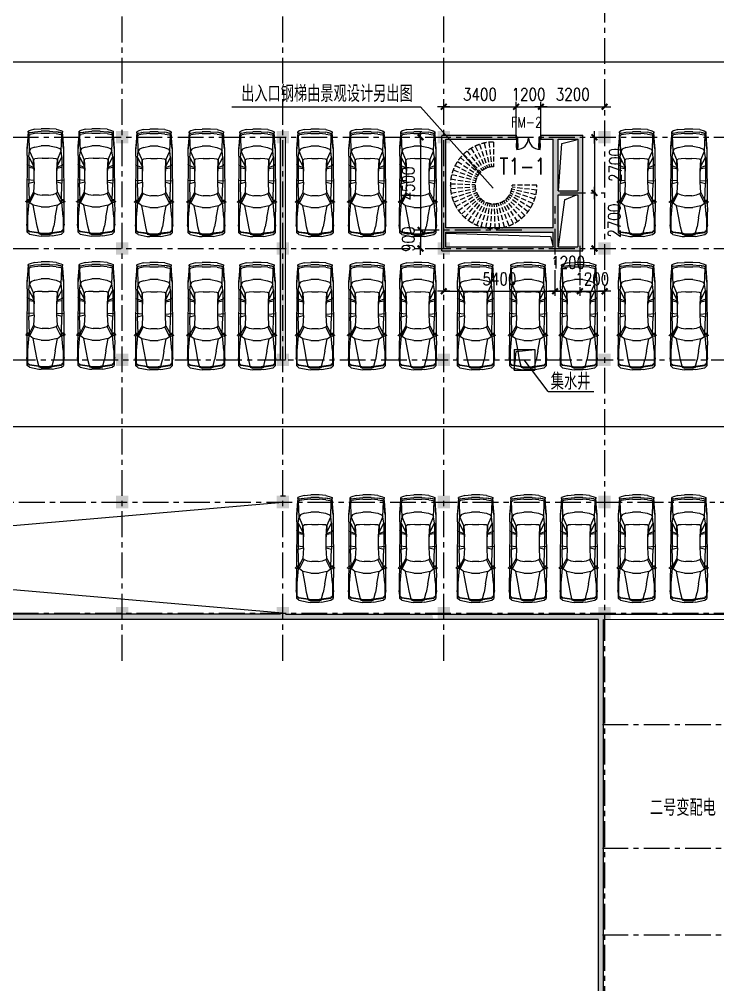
# Model space of a CAD drawing. Extents: x -542930 to 249594, y -301235 to 84515.
# Drawn here: x 99945 to 133811, y -171079 to -124238 of the extents above; entities that cross this region are included whole.
import ezdxf

# ---------------------------------------------------------------- set-up
doc = ezdxf.new("R2010")
doc.units = 0
doc.header["$LTSCALE"] = 1000
doc.header["$MEASUREMENT"] = 0
doc.linetypes.add('CENTER', pattern=[2, 1.25, -0.25, 0.25, -0.25])
doc.linetypes.add('DASH', pattern=[0.35, 0.25, -0.1])
doc.layers.get('0').update_dxf_attribs({"linetype": 'CONTINUOUS'})
doc.layers.get('DEFPOINTS').update_dxf_attribs({"linetype": 'CONTINUOUS'})
for name, color, linetype in [('A-CH-TEXT', 2, 'CONTINUOUS'), ('A-COLUMN', 5, 'CONTINUOUS'), ('A-FURN', 251, 'CONTINUOUS'), ('A-GRID', 1, 'CENTER'), ('A-STAIR', 3, 'CONTINUOUS'), ('PUB_DIM', 3, 'CONTINUOUS'), ('PUB_TITLE', 4, 'CONTINUOUS'), ('PUB_WINDW', 7, 'CONTINUOUS'), ('STAIR', 2, 'CONTINUOUS'), ('WALL', 255, 'CONTINUOUS'), ('WINDOW', 2, 'CONTINUOUS')]:
    doc.layers.add(name, color=color, linetype=linetype)
doc.styles.add('DIM_FONT', font='SIMPLEX.shx', dxfattribs={"width": 0.8})
doc.styles.add('HZXY', font='romans.shx', dxfattribs={"width": 0.8, "bigfont": 'hztxt.shx'})
doc.dimstyles.new('AXIS200', dxfattribs={"dimscale": 2, "dimtxt": 300, "dimasz": 1, "dimexe": 250, "dimexo": 300, "dimgap": 150, "dimtad": 1, "dimdec": 0, "dimdsep": 46, "dimtxsty": 'DIM_FONT', "dimblk": '_DIMX', "dimblk1": '_DIMX', "dimblk2": '_DIMX', "dimsah": 1, "dimcen": 5, "dimse1": 1, "dimse2": 1, "dimclrt": 7, "dimadec": 0, "dimazin": 0, "dimtfac": 1, "dimtdec": 0, "dimtix": 1, "dimtmove": 2, "dimatfit": 3, "dimldrblk": '_DIMX', "dimfxl": 1, "dimarcsym": 0})

# ---------------------------------------------------------------- blocks, each defined once
blk = doc.blocks.new('M_F27')
for p, q in [((984, 905), (1020, 939)), ((-2489, 522), (-2514, 196)), ((-2489, 522), (-2426, 736)), ((-2426, 736), (-2389, 824)), ((-2389, 824), (-1610, 874)), ((-2389, 824), (-1560, 874)), ((-2264, 812), (-2389, 824)), ((-2364, 522), (-2389, 196)), ((-2326, 736), (-2364, 522)), ((-2326, 736), (-2351, 596)), ((-2351, 594), (-2351, 596)), ((-2326, 736), (-2288, 811)), ((-2301, 196), (-2276, 522)), ((-2200, 786), (-2288, 811)), ((-2276, 522), (-2238, 736)), ((-2200, 786), (-2238, 736)), ((-1560, 874), (-2212, 815)), ((-2208, 815), (-2211, 814)), ((-1660, 862), (-2208, 815)), ((-1446, 761), (-2200, 786)), ((-1622, 510), (-1685, 196)), ((-1560, 874), (-1660, 862)), ((-1622, 510), (-1547, 698)), ((-1617, 869), (-1620, 866)), ((-1208, 874), (-1610, 874)), ((-1547, 698), (-1446, 761)), ((-1145, 799), (-1446, 761)), ((-1019, 572), (-1446, 761)), ((-1208, 874), (980, 889)), ((-1145, 799), (-682, 557)), ((-1145, 799), (124, 799)), ((-1070, 371), (-1057, 510)), ((-1019, 572), (-1057, 510)), ((-680, 556), (-1019, 572)), ((-1019, 572), (-479, 547)), ((-743, 849), (-793, 874)), ((-730, 799), (-743, 849)), ((-630, 555), (-730, 799)), ((-680, 556), (-630, 555)), ((-642, 799), (-605, 554)), ((-605, 554), (-630, 555)), ((-479, 547), (-605, 554)), ((61, 547), (-479, 547)), ((-2, 547), (-27, 877)), ((124, 799), (61, 547)), ((61, 547), (564, 572)), ((941, 773), (124, 799)), ((564, 572), (941, 773)), ((564, 572), (614, 522)), ((1079, 748), (614, 522)), ((614, 522), (677, 371)), ((941, 773), (941, 874)), ((983, 777), (941, 773)), ((941, 773), (987, 765)), ((980, 902), (995, 790)), ((980, 790), (980, 898)), ((995, 790), (980, 790)), ((980, 790), (992, 746)), ((992, 746), (1021, 747)), ((995, 790), (1022, 746)), ((1022, 748), (995, 790)), ((1021, 747), (1022, 748)), ((1053, 768), (1022, 746)), ((1036, 935), (1062, 857)), ((1036, 756), (1079, 748)), ((1051, 889), (1497, 893)), ((1057, 776), (1062, 857)), ((1770, 849), (1058, 784)), ((1204, 585), (1079, 748)), ((1795, 472), (1204, 585)), ((1280, 196), (1204, 585)), ((1506, 899), (2121, 899)), ((2461, 849), (1770, 849)), ((2222, 397), (1795, 472)), ((2272, 876), (2121, 899)), ((2272, 876), (2272, 874)), ((2437, 851), (2272, 876)), ((2511, 874), (2287, 874)), ((2398, 849), (2461, 773)), ((2437, 850), (2433, 851)), ((2498, 773), (2436, 849)), ((2511, 874), (2450, 850)), ((2461, 773), (2523, 321)), ((2561, 321), (2498, 773)), ((2599, 773), (2511, 874)), ((2599, 773), (2687, 321)), ((-2514, -206), (-2514, 196)), ((-2389, -206), (-2389, 196)), ((-2301, 196), (-2301, -206)), ((-1685, -206), (-1685, 196)), ((-1082, 145), (-1070, 371)), ((-1082, 145), (-1082, -156)), ((677, 371), (714, 145)), ((714, -156), (714, 145)), ((1280, 196), (1280, -206)), ((2523, 321), (2222, 397)), ((2523, 321), (2586, 321)), ((2523, 321), (2561, 196)), ((2580, 196), (2542, 321)), ((2561, 196), (2561, -206)), ((2611, 196), (2574, 321)), ((2580, 321), (2618, 196)), ((2580, 196), (2580, -206)), ((2611, 196), (2611, -206)), ((2618, -206), (2618, 196)), ((2687, 321), (2699, 196)), ((2699, -206), (2699, 196)), ((-2489, -533), (-2514, -206)), ((-2389, -206), (-2364, -533)), ((-2276, -533), (-2301, -206)), ((-1685, -206), (-1622, -520)), ((-1070, -382), (-1082, -156)), ((-1057, -520), (-1070, -382)), ((677, -382), (614, -533)), ((714, -156), (677, -382)), ((1204, -596), (1280, -206)), ((1795, -483), (2222, -407)), ((2523, -332), (2222, -407)), ((2523, -332), (2461, -784)), ((2561, -332), (2498, -784)), ((2523, -332), (2561, -206)), ((2586, -332), (2523, -332)), ((2580, -206), (2542, -332)), ((2618, -6), (2561, -6)), ((2574, -332), (2611, -206)), ((2618, -206), (2580, -332)), ((2687, -332), (2599, -784)), ((2687, -332), (2699, -206)), ((-2489, -533), (-2426, -747)), ((-2426, -747), (-2389, -835)), ((-2389, -835), (-2264, -823)), ((-1560, -885), (-2389, -835)), ((-1610, -885), (-2389, -835)), ((-2326, -747), (-2364, -533)), ((-2351, -607), (-2351, -605)), ((-2351, -607), (-2326, -747)), ((-2326, -747), (-2288, -822)), ((-2288, -822), (-2200, -797)), ((-2276, -533), (-2238, -747)), ((-2200, -797), (-2238, -747)), ((-2212, -826), (-1560, -885)), ((-2208, -826), (-2211, -825)), ((-1660, -872), (-2208, -826)), ((-1446, -772), (-2200, -797)), ((-1560, -885), (-1660, -872)), ((-1622, -520), (-1547, -709)), ((-1621, -877), (-1617, -880)), ((-1610, -885), (-1208, -885)), ((-1547, -709), (-1446, -772)), ((-1019, -583), (-1446, -772)), ((-1145, -809), (-1446, -772)), ((-1208, -885), (980, -900)), ((-682, -568), (-1145, -809)), ((-1145, -809), (124, -809)), ((-1019, -583), (-1057, -520)), ((-479, -558), (-1019, -583)), ((-1019, -583), (-680, -567)), ((-743, -860), (-793, -885)), ((-743, -860), (-730, -809)), ((-730, -809), (-630, -566)), ((-680, -567), (-682, -568)), ((-680, -567), (-630, -566)), ((-605, -565), (-642, -809)), ((-630, -566), (-605, -565)), ((-605, -565), (-479, -558)), ((61, -558), (-479, -558)), ((-2, -558), (-27, -884)), ((61, -558), (124, -809)), ((564, -583), (61, -558)), ((941, -784), (124, -809)), ((614, -533), (564, -583)), ((564, -583), (941, -784)), ((1079, -759), (614, -533)), ((987, -776), (941, -784)), ((983, -788), (941, -784)), ((941, -885), (941, -784)), ((992, -757), (980, -800)), ((995, -800), (980, -800)), ((995, -800), (980, -913)), ((980, -909), (980, -800)), ((984, -916), (1020, -950)), ((992, -757), (1021, -758)), ((995, -800), (1022, -757)), ((1022, -758), (995, -800)), ((1021, -758), (1022, -758)), ((1022, -757), (1053, -779)), ((1036, -767), (1079, -759)), ((1036, -946), (1062, -867)), ((1051, -901), (1497, -904)), ((1057, -787), (1062, -867)), ((1770, -860), (1058, -795)), ((1204, -596), (1079, -759)), ((1795, -483), (1204, -596)), ((2121, -910), (1506, -910)), ((1770, -860), (2461, -860)), ((2121, -910), (2272, -887)), ((2270, -887), (2121, -910)), ((2437, -861), (2272, -887)), ((2272, -885), (2272, -887)), ((2285, -885), (2511, -885)), ((2398, -860), (2461, -784)), ((2436, -860), (2498, -784)), ((2437, -861), (2436, -860)), ((2450, -861), (2511, -885)), ((2599, -784), (2511, -885))]:
    blk.add_line(p, q)
for centre, start, end in [((1027, 932), 18.1573, 132.965), ((990, 898), 132.965, 179.7454), ((1047, 776), 305.1542, 356.8636), ((990, -909), 180.2546, 227.035), ((1047, -787), 3.1798, 54.8458), ((1027, -942), 227.035, 341.8427)]:
    blk.add_arc(centre, 10, start, end)
at = {"width": 0.8, "flags": 9}
for tag in ['XSIZE', 'YSIZE']:
    blk.add_attdef(tag, (0, 0), '', height=0.5, dxfattribs=at)
blk = doc.blocks.new('_FZH')
blk.add_solid([(-0.5, -0.5), (0.5, -0.5), (-0.5, 0.5), (0.5, 0.5)])
blk = doc.blocks.new('_DIMX')
blk.add_line((-150, 0), (150, 0))
at = {"const_width": 50}
blk.add_lwpolyline([(-70, -70), (70, 70)], dxfattribs=at)
blk = doc.blocks.new('*D440')
at = {"layer": 'DEFPOINTS', "color": 0, "transparency": 16777216}
for p in [(128832, -129959), (127832, -132659), (128832, -132659)]:
    blk.add_point(p, dxfattribs=at)
at = {"layer": 'PUB_DIM', "color": 0, "lineweight": -2, "transparency": 16777216}
blk.add_line((127832, -129961), (127832, -132657), dxfattribs=at)
at = {"layer": 'PUB_DIM', "color": 0, "lineweight": -2, "transparency": 16777216, "xscale": 2, "yscale": 2, "zscale": 2}
for p, rotation in [((127832, -129959), 90), ((127832, -132659), 270)]:
    blk.add_blockref('_DIMX', p, dxfattribs=dict(at, rotation=rotation))
at = {"layer": 'PUB_DIM', "color": 7, "transparency": 16777216, "insert": (128846, -131309), "char_height": 600, "attachment_point": 5, "rotation": 90, "style": 'DIM_FONT'}
blk.add_mtext('2700', dxfattribs=at)
blk = doc.blocks.new('*D441')
at = {"layer": 'DEFPOINTS', "color": 0, "transparency": 16777216}
for p in [(120403, -129959), (119403, -134459), (120403, -134459)]:
    blk.add_point(p, dxfattribs=at)
at = {"layer": 'PUB_DIM', "color": 0, "lineweight": -2, "transparency": 16777216}
blk.add_line((119403, -129961), (119403, -134457), dxfattribs=at)
at = {"layer": 'PUB_DIM', "color": 0, "lineweight": -2, "transparency": 16777216, "xscale": 2, "yscale": 2, "zscale": 2}
for p, rotation in [((119403, -129959), 90), ((119403, -134459), 270)]:
    blk.add_blockref('_DIMX', p, dxfattribs=dict(at, rotation=rotation))
at = {"layer": 'PUB_DIM', "color": 7, "transparency": 16777216, "insert": (118803, -132209), "char_height": 600, "attachment_point": 5, "rotation": 90, "style": 'DIM_FONT'}
blk.add_mtext('4500', dxfattribs=at)
blk = doc.blocks.new('*D462')
at = {"layer": 'DEFPOINTS', "color": 0, "transparency": 16777216}
for p in [(128832, -132659), (127832, -135359), (128832, -135359)]:
    blk.add_point(p, dxfattribs=at)
at = {"layer": 'PUB_DIM', "color": 0, "lineweight": -2, "transparency": 16777216}
blk.add_line((127832, -132661), (127832, -135357), dxfattribs=at)
at = {"layer": 'PUB_DIM', "color": 0, "lineweight": -2, "transparency": 16777216, "xscale": 2, "yscale": 2, "zscale": 2}
for p, rotation in [((127832, -132659), 90), ((127832, -135359), 270)]:
    blk.add_blockref('_DIMX', p, dxfattribs=dict(at, rotation=rotation))
at = {"layer": 'PUB_DIM', "color": 7, "transparency": 16777216, "insert": (128793, -134009), "char_height": 600, "attachment_point": 5, "rotation": 90, "style": 'DIM_FONT'}
blk.add_mtext('2700', dxfattribs=at)
blk = doc.blocks.new('*D463')
at = {"layer": 'DEFPOINTS', "color": 0, "transparency": 16777216}
for p in [(120403, -134459), (119403, -135359), (120403, -135359)]:
    blk.add_point(p, dxfattribs=at)
at = {"layer": 'PUB_DIM', "color": 0, "lineweight": -2, "transparency": 16777216}
for p, q in [((119403, -134457), (119403, -134455)), ((119403, -134459), (119403, -135359)), ((119403, -135361), (119403, -135363))]:
    blk.add_line(p, q, dxfattribs=at)
at = {"layer": 'PUB_DIM', "color": 0, "lineweight": -2, "transparency": 16777216, "xscale": 2, "yscale": 2, "zscale": 2}
for p, rotation in [((119403, -134459), 270), ((119403, -135359), 90)]:
    blk.add_blockref('_DIMX', p, dxfattribs=dict(at, rotation=rotation))
at = {"layer": 'PUB_DIM', "color": 7, "transparency": 16777216, "insert": (118803, -134909), "char_height": 600, "attachment_point": 5, "rotation": 90, "style": 'DIM_FONT'}
blk.add_mtext('900', dxfattribs=at)
blk = doc.blocks.new('*D464')
at = {"layer": 'DEFPOINTS', "color": 0, "transparency": 16777216}
for p in [(127127, -136435), (128327, -136435), (128327, -137435)]:
    blk.add_point(p, dxfattribs=at)
at = {"layer": 'PUB_DIM', "color": 0, "lineweight": -2, "transparency": 16777216}
for p, q in [((127125, -137435), (127123, -137435)), ((127127, -137435), (128327, -137435)), ((128329, -137435), (128331, -137435))]:
    blk.add_line(p, q, dxfattribs=at)
at = {"layer": 'PUB_DIM', "color": 0, "lineweight": -2, "transparency": 16777216, "xscale": 2, "yscale": 2, "zscale": 2}
blk.add_blockref('_DIMX', (127127, -137435), dxfattribs=at)
at = {"layer": 'PUB_DIM', "color": 0, "lineweight": -2, "transparency": 16777216, "xscale": 2, "yscale": 2, "zscale": 2, "rotation": 180}
blk.add_blockref('_DIMX', (128327, -137435), dxfattribs=at)
at = {"layer": 'PUB_DIM', "color": 7, "transparency": 16777216, "insert": (127727, -136835), "char_height": 600, "attachment_point": 5, "style": 'DIM_FONT'}
blk.add_mtext('1200', dxfattribs=at)
blk = doc.blocks.new('*D465')
at = {"layer": 'DEFPOINTS', "color": 0, "transparency": 16777216}
for p in [(125927, -136435), (127127, -136435), (127127, -137435)]:
    blk.add_point(p, dxfattribs=at)
at = {"layer": 'PUB_DIM', "color": 0, "lineweight": -2, "transparency": 16777216}
blk.add_line((125929, -137435), (127125, -137435), dxfattribs=at)
at = {"layer": 'PUB_DIM', "color": 0, "lineweight": -2, "transparency": 16777216, "xscale": 2, "yscale": 2, "zscale": 2, "rotation": 180}
blk.add_blockref('_DIMX', (125927, -137435), dxfattribs=at)
at = {"layer": 'PUB_DIM', "color": 0, "lineweight": -2, "transparency": 16777216, "xscale": 2, "yscale": 2, "zscale": 2}
blk.add_blockref('_DIMX', (127127, -137435), dxfattribs=at)
at = {"layer": 'PUB_DIM', "color": 7, "transparency": 16777216, "insert": (126557, -136036), "char_height": 600, "attachment_point": 5, "style": 'DIM_FONT'}
blk.add_mtext('1200', dxfattribs=at)
blk = doc.blocks.new('*D466')
at = {"layer": 'DEFPOINTS', "color": 0, "transparency": 16777216}
for p in [(120527, -136435), (125927, -136435), (125927, -137435)]:
    blk.add_point(p, dxfattribs=at)
at = {"layer": 'PUB_DIM', "color": 0, "lineweight": -2, "transparency": 16777216}
blk.add_line((120529, -137435), (125925, -137435), dxfattribs=at)
at = {"layer": 'PUB_DIM', "color": 0, "lineweight": -2, "transparency": 16777216, "xscale": 2, "yscale": 2, "zscale": 2, "rotation": 180}
blk.add_blockref('_DIMX', (120527, -137435), dxfattribs=at)
at = {"layer": 'PUB_DIM', "color": 0, "lineweight": -2, "transparency": 16777216, "xscale": 2, "yscale": 2, "zscale": 2}
blk.add_blockref('_DIMX', (125927, -137435), dxfattribs=at)
at = {"layer": 'PUB_DIM', "color": 7, "transparency": 16777216, "insert": (123227, -136835), "char_height": 600, "attachment_point": 5, "style": 'DIM_FONT'}
blk.add_mtext('5400', dxfattribs=at)
blk = doc.blocks.new('*D467')
at = {"layer": 'DEFPOINTS', "color": 0, "transparency": 16777216}
for p in [(125237, -127480), (128327, -127480), (128327, -128480)]:
    blk.add_point(p, dxfattribs=at)
at = {"layer": 'PUB_DIM', "color": 0, "lineweight": -2, "transparency": 16777216}
blk.add_line((125239, -128480), (128325, -128480), dxfattribs=at)
at = {"layer": 'PUB_DIM', "color": 0, "lineweight": -2, "transparency": 16777216, "xscale": 2, "yscale": 2, "zscale": 2, "rotation": 180}
blk.add_blockref('_DIMX', (125237, -128480), dxfattribs=at)
at = {"layer": 'PUB_DIM', "color": 0, "lineweight": -2, "transparency": 16777216, "xscale": 2, "yscale": 2, "zscale": 2}
blk.add_blockref('_DIMX', (128327, -128480), dxfattribs=at)
at = {"layer": 'PUB_DIM', "color": 7, "transparency": 16777216, "insert": (126782, -127880), "char_height": 600, "attachment_point": 5, "style": 'DIM_FONT'}
blk.add_mtext('3200', dxfattribs=at)
blk = doc.blocks.new('*D468')
at = {"layer": 'DEFPOINTS', "color": 0, "transparency": 16777216}
for p in [(124037, -127480), (125237, -127480), (125237, -128480)]:
    blk.add_point(p, dxfattribs=at)
at = {"layer": 'PUB_DIM', "color": 0, "lineweight": -2, "transparency": 16777216}
for p, q in [((124035, -128480), (124033, -128480)), ((124037, -128480), (125237, -128480)), ((125239, -128480), (125241, -128480))]:
    blk.add_line(p, q, dxfattribs=at)
at = {"layer": 'PUB_DIM', "color": 0, "lineweight": -2, "transparency": 16777216, "xscale": 2, "yscale": 2, "zscale": 2}
blk.add_blockref('_DIMX', (124037, -128480), dxfattribs=at)
at = {"layer": 'PUB_DIM', "color": 0, "lineweight": -2, "transparency": 16777216, "xscale": 2, "yscale": 2, "zscale": 2, "rotation": 180}
blk.add_blockref('_DIMX', (125237, -128480), dxfattribs=at)
at = {"layer": 'PUB_DIM', "color": 7, "transparency": 16777216, "insert": (124637, -127880), "char_height": 600, "attachment_point": 5, "style": 'DIM_FONT'}
blk.add_mtext('1200', dxfattribs=at)
blk = doc.blocks.new('*D469')
at = {"layer": 'DEFPOINTS', "color": 0, "transparency": 16777216}
for p in [(120527, -127480), (124037, -127480), (124037, -128480)]:
    blk.add_point(p, dxfattribs=at)
at = {"layer": 'PUB_DIM', "color": 0, "lineweight": -2, "transparency": 16777216}
blk.add_line((120529, -128480), (124035, -128480), dxfattribs=at)
at = {"layer": 'PUB_DIM', "color": 0, "lineweight": -2, "transparency": 16777216, "xscale": 2, "yscale": 2, "zscale": 2, "rotation": 180}
blk.add_blockref('_DIMX', (120527, -128480), dxfattribs=at)
at = {"layer": 'PUB_DIM', "color": 0, "lineweight": -2, "transparency": 16777216, "xscale": 2, "yscale": 2, "zscale": 2}
blk.add_blockref('_DIMX', (124037, -128480), dxfattribs=at)
at = {"layer": 'PUB_DIM', "color": 7, "transparency": 16777216, "insert": (122282, -127880), "char_height": 600, "attachment_point": 5, "style": 'DIM_FONT'}
blk.add_mtext('3400', dxfattribs=at)
blk = doc.blocks.new('M_A20TUI')
for p, q in [((-0.483, 0.396), (-0.483, 0.235)), ((-0.467, 0.471), (-0.467, -0.062)), ((-0.433, 0.47), (-0.433, 0.004)), ((-0.417, 0.396), (-0.417, 0.235)), ((0.417, 0.396), (0.417, 0.235)), ((0.433, 0.47), (0.433, 0.004)), ((0.467, 0.471), (0.467, -0.062)), ((0.483, 0.396), (0.483, 0.235)), ((-0.5, 0.004), (-0.433, 0.004)), ((-0.5, 0.004), (-0.5, -0.062)), ((0.5, 0.004), (0.433, 0.004)), ((0.5, 0.004), (0.5, -0.062)), ((-0.5, -0.062), (-0.467, -0.062)), ((0.5, -0.062), (0.467, -0.062))]:
    blk.add_line(p, q)
for centre, start, end in [((-0.467, 0.004), 0, 90), ((0.467, 0.004), 90, 180)]:
    blk.add_arc(centre, 0.467, start, end)

msp = doc.modelspace()

# ---------------------------------------------------------------- hatches: boundary and pattern name
at = {"layer": 'PUB_DIM'}
h = msp.add_hatch(color=256, dxfattribs=at)
h.paths.add_polyline_path([(112727.295, -129958.951), (112602.487, -129958.951), (112602.487, -135358.951), (112727.295, -135358.951)])
h.paths.add_polyline_path([(112727.295, -135358.951), (112852.487, -135358.951), (112852.487, -129958.951), (112727.295, -129958.951)])
h.paths.add_polyline_path([(112727.295, -135358.951), (112602.487, -135358.951), (112602.487, -140758.951), (112727.295, -140758.951)])
h.paths.add_polyline_path([(112727.295, -140758.951), (112852.487, -140758.951), (112852.487, -135358.951), (112727.295, -135358.951)])
h = msp.add_hatch(color=256, dxfattribs=at)
h.paths.add_polyline_path([(120527.295, -129958.951), (120432.158, -129958.951), (120432.158, -134459.156), (120527.295, -134459.156)])
h.paths.add_polyline_path([(120632.158, -130059.11), (120816.202, -130059.11), (120726.903, -129958.951), (120527.295, -129958.951), (120527.295, -135358.951), (127277.483, -135358.951), (127277.483, -129958.951), (125236.694, -129958.951), (125236.694, -130059.11), (125827.158, -130059.11), (125827.158, -134359.156), (123315.687, -134359.156, -0.088698533), (122576.435, -134359.156), (120632.158, -134359.156)])
h.paths.add_polyline_path([(120632.158, -134559.156), (125827.158, -134559.156), (125827.158, -135270.87), (120632.158, -135270.87)], flags=16)
h.paths.add_polyline_path([(126077.158, -130059.11), (127027.483, -130059.11), (127027.483, -132556.93), (126077.158, -132556.93)], flags=16)
h.paths.add_polyline_path([(126077.158, -132756.93), (127027.483, -132756.93), (127027.483, -135270.87), (126077.158, -135270.87)], flags=16)
h.paths.add_polyline_path([(124036.694, -129958.951), (120726.903, -129958.951), (120816.202, -130059.11), (124036.694, -130059.11)], flags=17)
h.paths.add_polyline_path([(124036.694, -129911.202), (124036.694, -129859.11), (120637.889, -129859.11), (120726.903, -129958.951), (124036.694, -129958.951)])
h.paths.add_polyline_path([(127277.483, -129859.11), (125236.694, -129859.11), (125236.694, -129958.951), (127277.483, -129958.951)])
h.paths.add_polyline_path([(127277.483, -135358.951), (127127.483, -135358.951), (127127.483, -135470.87), (127277.483, -135470.87)])
h.paths.add_polyline_path([(127127.483, -135358.951), (125927.158, -135358.951), (125927.158, -135470.87), (126157.158, -135470.87), (127127.483, -135470.87)])
h.paths.add_polyline_path([(125927.158, -135358.951), (120527.295, -135358.951), (120527.295, -135470.87), (125927.158, -135470.87)])
msp.add_hatch(color=256, dxfattribs=at).paths.add_polyline_path([(120527.295, -134459.156), (120432.158, -134459.156), (120432.158, -135358.951), (120527.295, -135358.951)])
h = msp.add_hatch(color=256, dxfattribs=at)
h.paths.add_polyline_path([(112852.487, -153108.951), (112852.487, -153058.951), (112727.295, -153058.951), (112727.295, -153358.951), (120039.823, -153358.951), (119957.37, -153108.951)])
h.paths.add_polyline_path([(112727.295, -153358.951), (112727.295, -153058.951), (112602.487, -153058.951), (112602.487, -153108.951), (104927.295, -153108.951), (104927.295, -153358.951)])
h.paths.add_polyline_path([(104927.295, -153358.951), (104927.295, -153108.951), (97127.295, -153108.951), (97127.295, -153358.951)])
h.paths.add_polyline_path([(97127.295, -153358.951), (97127.295, -153108.951), (89327.295, -153108.951), (89327.295, -153358.951)])
h.paths.add_polyline_path([(89327.295, -153358.951), (89327.295, -153108.951), (83402.103, -153108.951), (83402.103, -154358.951), (83602.103, -154358.951), (83602.103, -153358.951)])
h.paths.add_polyline_path([(81827.295, -153058.951), (81527.295, -153058.951), (81527.295, -153358.951), (81602.295, -153358.951), (81602.295, -154358.951), (81827.295, -154358.951)])
h.paths.add_polyline_path([(81527.295, -153358.951), (81527.295, -153058.951), (81402.487, -153058.951), (81402.487, -153108.951), (74840.843, -153108.951), (74919.972, -153358.951)])
h = msp.add_hatch(color=256, dxfattribs=at)
h.paths.add_polyline_path([(128275.432, -153358.951), (128327.295, -153358.951), (128327.295, -153108.951), (120527.295, -153108.951), (120527.295, -153358.951), (128027.295, -153358.951), (128027.295, -175599.062), (128275.432, -175804.079), (128275.432, -175555.577), (128327.295, -175555.577), (128327.295, -175355.577), (128275.432, -175355.577), (128275.432, -174755.577), (128327.295, -174755.577), (128327.295, -174555.577), (128275.432, -174555.577)])
h.paths.add_polyline_path([(128275.432, -175804.079), (128027.295, -175599.062), (128027.295, -181158.951), (128275.432, -181158.951)])

# ---------------------------------------------------------------- linework, layer by layer
at = {"color": 6}
for p, q in [((126254.713, -130265.427), (126959.483, -130084.11)), ((126084.582, -132556.93), (126254.275, -130271.334)), ((126382.626, -132990.565), (126959.483, -132756.93)), ((120632.158, -134611.156), (125703.06, -134780.152)), ((125703.06, -134780.152), (125827.158, -135270.87)), ((50327.295, -153058.951), (112727.295, -147658.951)), ((112727.295, -153058.951), (50327.295, -147658.951))]:
    msp.add_line(p, q, dxfattribs=at)
at = {"layer": 'A-GRID'}
for p, q in [((104927.295, -155358.951), (104927.295, -115151.519)), ((112727.295, -155358.951), (112727.295, -115150.745)), ((120527.295, -155358.951), (120527.295, -115149.972)), ((128327.295, -115149.565), (128327.295, -224158.951)), ((-70372.705, -129958.951), (229916.059, -129958.951)), ((126157.158, -132656.93), (128327.295, -132656.93)), ((125927.158, -137655.797), (125927.158, -133303.751)), ((119061.03, -134459.156), (124336.372, -134459.156)), ((-70372.705, -135358.951), (229916.059, -135358.951)), ((127127.483, -135233.663), (127127.483, -137647.603)), ((-74513.172, -140758.951), (229916.059, -140758.951)), ((-70072.705, -147658.951), (229916.059, -147658.951)), ((-70372.705, -153058.951), (229916.059, -153058.951)), ((128226.353, -158458.951), (229916.059, -158458.951)), ((128226.353, -164458.951), (229916.059, -164458.951)), ((128226.353, -168658.951), (149633.945, -168658.951))]:
    msp.add_line(p, q, dxfattribs=at)
at = {"layer": 'A-STAIR'}
for p, q in [((-56370.682, -126309.09), (212301.177, -126308.938)), ((40642.236, -143996.708), (218301.177, -143996.708))]:
    msp.add_line(p, q, dxfattribs=at)
at = {"layer": 'PUB_DIM'}
for p, q in [((124036.694, -129859.11), (124036.694, -128235.569)), ((125236.694, -129859.11), (125236.694, -128235.569))]:
    msp.add_line(p, q, dxfattribs=at)
at = {"layer": 'PUB_TITLE'}
for p, q in [((110245.634, -128476.901), (119405.557, -128476.901)), ((119405.557, -128476.901), (122928.606, -132428.427)), ((123938.712, -140254.456), (124938.712, -140254.456)), ((123938.712, -140254.456), (123938.712, -141254.456)), ((123938.712, -141254.456), (124046.117, -140360.679)), ((124046.117, -140360.679), (124938.712, -140254.456)), ((124938.712, -140254.456), (124938.712, -141254.456)), ((125586.583, -142302.159), (124428.112, -140758.951)), ((123938.712, -141254.456), (124938.712, -141254.456)), ((125586.583, -142302.159), (127798.986, -142302.159))]:
    msp.add_line(p, q, dxfattribs=at)
at = {"layer": 'PUB_WINDW', "color": 6}
msp.add_line((126382.626, -132990.565), (126077.158, -135270.87), dxfattribs=at)
at = {"layer": 'STAIR', "linetype": 'DASH'}
for p, q in [((122716.381, -130204.539), (122847.627, -131397.34)), ((122946.061, -130191.941), (122946.061, -131391.941)), ((121662.596, -130629.799), (122396.005, -131579.594)), ((121852.086, -130499.396), (122477.215, -131523.707)), ((122054.702, -130390.5), (122564.05, -131477.038)), ((122268.012, -130304.418), (122655.468, -131440.145)), ((122489.457, -130242.182), (122750.374, -131413.473)), ((121194.665, -131133.229), (122195.463, -131795.35)), ((121331.902, -130948.628), (122254.278, -131716.235)), ((121488.505, -130780.144), (122321.394, -131644.028)), ((120984.627, -131541.756), (122105.446, -131970.433)), ((121078.442, -131331.732), (122145.653, -131880.423)), ((120868.44, -131986.179), (122055.652, -132160.9)), ((120914.345, -131760.781), (122075.326, -132064.301)), ((120847.462, -132215.245), (122046.661, -132259.071)), ((120851.663, -132445.231), (122048.462, -132357.637)), ((120880.993, -132673.379), (122061.032, -132455.414)), ((120935.1, -132896.949), (122084.22, -132551.23)), ((124995.82, -132748.545), (123824.529, -132487.628)), ((125033.463, -132521.621), (123840.662, -132390.375)), ((125046.061, -132291.941), (123846.061, -132291.941)), ((121013.334, -133113.261), (122117.749, -132643.935)), ((121114.757, -133319.719), (122161.216, -132732.417)), ((121238.152, -133513.845), (122214.1, -132815.614)), ((121382.039, -133693.311), (122275.766, -132892.528)), ((121544.691, -133855.963), (122345.474, -132962.236)), ((121724.157, -133999.85), (122422.388, -133023.902)), ((124289.374, -133906.1), (123521.767, -132983.724)), ((124457.858, -133749.497), (123593.974, -132916.608)), ((124608.203, -133575.406), (123658.408, -132841.998)), ((124738.606, -133385.916), (123714.295, -132760.788)), ((124847.502, -133183.3), (123760.964, -132673.952)), ((124933.584, -132969.99), (123797.857, -132582.534)), ((121918.283, -134123.245), (122505.585, -133076.786)), ((122124.741, -134224.668), (122594.067, -133120.253)), ((122341.053, -134302.902), (122686.772, -133153.782)), ((122564.623, -134357.009), (122782.588, -133176.97)), ((122792.771, -134386.339), (122880.365, -133189.54)), ((123022.757, -134390.54), (122978.931, -133191.341)), ((123251.823, -134369.562), (123077.102, -133182.35)), ((123477.221, -134323.657), (123173.701, -133162.677)), ((123696.246, -134253.375), (123267.569, -133132.556)), ((123906.27, -134159.56), (123357.579, -133092.349)), ((124104.773, -134043.337), (123442.652, -133042.539))]:
    msp.add_line(p, q, dxfattribs=at)
for radius in [2100, 900]:
    msp.add_arc((122946.061, -132291.941), radius, 90, 0, dxfattribs=at)
at = {"layer": 'WALL', "color": 54}
for p, q in [((112602.487, -129958.951), (112852.487, -129958.951)), ((120432.158, -129859.11), (124036.694, -129859.11)), ((120432.158, -135470.87), (120432.158, -129884.11)), ((120632.158, -134359.156), (120632.158, -130059.11)), ((120632.158, -130059.11), (124036.694, -130059.11)), ((124036.694, -129859.11), (124036.694, -130059.11)), ((125236.694, -129859.11), (127277.483, -129859.11)), ((125236.694, -129859.11), (125236.694, -130059.11)), ((125236.694, -130059.11), (125827.158, -130059.11)), ((125827.158, -134359.156), (125827.158, -130059.11)), ((126077.158, -132556.93), (126077.158, -130059.11)), ((126077.158, -130059.11), (127027.483, -130059.11)), ((127027.483, -130059.11), (127027.483, -132556.93)), ((127277.483, -135470.87), (127277.483, -129859.11)), ((126077.158, -132556.93), (127027.483, -132556.93)), ((126077.158, -132756.93), (127027.483, -132756.93)), ((126077.158, -135270.87), (126077.158, -132756.93)), ((127027.483, -132756.93), (127027.483, -135270.87)), ((125827.158, -134359.156), (120632.158, -134359.156)), ((120632.158, -135270.87), (120632.158, -134559.156)), ((120632.158, -134559.156), (125827.158, -134559.156)), ((125827.158, -135270.87), (125827.158, -134559.156)), ((120632.158, -135270.87), (125827.158, -135270.87)), ((126077.158, -135270.87), (127027.483, -135270.87)), ((120432.158, -135470.87), (127277.483, -135470.87)), ((112602.487, -140758.951), (112852.487, -140758.951)), ((112602.487, -147358.951), (112852.487, -147358.951)), ((112602.487, -153108.951), (83402.103, -153108.951)), ((128027.295, -153358.951), (83602.103, -153358.951)), ((128027.295, -181458.951), (128027.295, -153358.951)), ((128275.432, -174555.577), (128275.432, -153358.951))]:
    msp.add_line(p, q, dxfattribs=at)
at = {"layer": 'WALL', "color": 54, "const_width": 50}
for points in [[(112602.487, -140758.951), (112602.487, -129958.951)], [(112852.487, -140758.951), (112852.487, -129958.951)], [(136427.295, -153108.951), (112852.487, -153108.951)], [(136177.295, -153358.951), (128275.432, -153358.951)]]:
    msp.add_lwpolyline(points, dxfattribs=at)

# ---------------------------------------------------------------- block references
at = {"layer": 'A-COLUMN', "xscale": 600, "yscale": 600, "zscale": 599.9999999999989}
for p in [(104927.295, -129958.951), (112727.295, -129958.951), (120527.295, -129958.951), (128327.295, -129958.951), (104927.295, -135358.951), (112727.295, -135358.951), (120527.295, -135358.951), (128327.295, -135358.951), (104927.295, -140758.951), (112727.295, -140758.951), (120527.295, -140758.951), (128327.295, -140758.951), (104927.295, -147658.951), (112727.295, -147658.951), (120527.295, -147658.951), (128327.295, -147658.951), (104927.295, -153058.951), (112727.295, -153058.951), (120527.295, -153058.951), (128327.295, -153058.951)]:
    msp.add_blockref('_FZH', p, dxfattribs=at)
at = {"layer": 'A-FURN', "color": 251, "xscale": -1, "rotation": 90}
for p in [(101205.262, -132058.851), (103664.674, -132058.851), (106472.939, -132081.678), (109005.262, -132081.678), (111464.674, -132081.678), (114272.939, -132081.678), (116805.262, -132081.678), (119264.674, -132081.678), (129872.939, -132081.678), (132405.262, -132081.678), (101205.262, -138521.477), (103664.674, -138521.477), (106472.939, -138544.304), (109005.262, -138544.304), (111464.674, -138544.304), (114272.939, -138544.304), (116805.262, -138544.304), (119264.674, -138544.304), (122072.939, -138544.304), (124605.262, -138544.304), (127064.674, -138544.304), (129872.939, -138544.304), (132405.262, -138544.304), (114272.939, -149828.985), (116805.262, -149828.985), (119264.674, -149828.985), (122072.939, -149828.985), (124605.262, -149828.985), (127064.674, -149828.985), (129872.939, -149828.985), (132405.262, -149828.985)]:
    msp.add_blockref('M_F27', p, dxfattribs=at)
at = {"layer": 'WINDOW', "xscale": 1200, "yscale": 1200, "zscale": 1199.999999999998, "rotation": 180}
msp.add_blockref('M_A20TUI', (124636.694, -129986.146), dxfattribs=at)

# ---------------------------------------------------------------- texts
at = {"layer": 'A-CH-TEXT', "color": 7, "style": 'HZXY', "width": 0.8}
for s, height, p in [(' 出入口钢梯由景观设计另出图', 800, (110263.969, -128248.454)), ('FM-2', 500, (123785.033, -129481.429)), ('T1-1', 800, (123227.815, -131770.453)), ('集水井', 800, (125716.323, -142213.37)), ('二号变配电', 800, (130523.435, -162889.051))]:
    msp.add_text(s, height=height, dxfattribs=at).set_placement(p)

# ---------------------------------------------------------------- dimensions: what is measured, and where the dimension line sits
at = {"layer": 'PUB_DIM'}
for p1, p2, text, picture, middle in [((120527.291, -127479.963), (124036.691, -127479.963), '3400', '*D469', (122281.991, -127879.963)), ((125236.691, -127479.963), (128327.291, -127479.963), '3200', '*D467', (126781.991, -127879.963))]:
    dim = msp.add_aligned_dim(p1=p1, p2=p2, distance=-1000, text=text, dimstyle='AXIS200', dxfattribs=at)
    dim.commit()
    dim.dimension.update_dxf_attribs({"geometry": picture, "text_midpoint": middle})
for p1, p2, picture, middle in [((124036.691, -127479.963), (125236.691, -127479.963), '*D468', (124636.691, -127879.963)), ((120403.281, -129958.953), (120403.281, -134459.153), '*D441', (118803.281, -132209.053)), ((120403.281, -134459.153), (120403.281, -135358.953), '*D463', (118803.281, -134909.053)), ((120527.299, -136435.427), (125927.159, -136435.427), '*D466', (123227.229, -136835.427)), ((127127.479, -136435.427), (128327.299, -136435.427), '*D464', (127727.389, -136835.427))]:
    dim = msp.add_aligned_dim(p1=p1, p2=p2, distance=-1000, dimstyle='AXIS200', dxfattribs=at)
    dim.commit()
    dim.dimension.update_dxf_attribs({"geometry": picture, "text_midpoint": middle})
for base, p1, p2, angle, picture, middle in [((127831.512, -132658.932), (128831.512, -129958.952), (128831.512, -132658.932), 270, '*D440', (128845.514, -131308.942)), ((127831.512, -135358.952), (128831.512, -132658.932), (128831.512, -135358.952), 270, '*D462', (128793.327, -134008.942)), ((127127.483, -137435.427), (125927.158, -136435.427), (127127.483, -136435.427), 0, '*D465', (126557.422, -136036.226))]:
    dim = msp.add_linear_dim(base=base, p1=p1, p2=p2, angle=angle, dimstyle='AXIS200', dxfattribs=at)
    dim.commit()
    dim.dimension.update_dxf_attribs({"geometry": picture, "text_midpoint": middle, "dimtype": 161})

doc.saveas('drawing.dxf')
